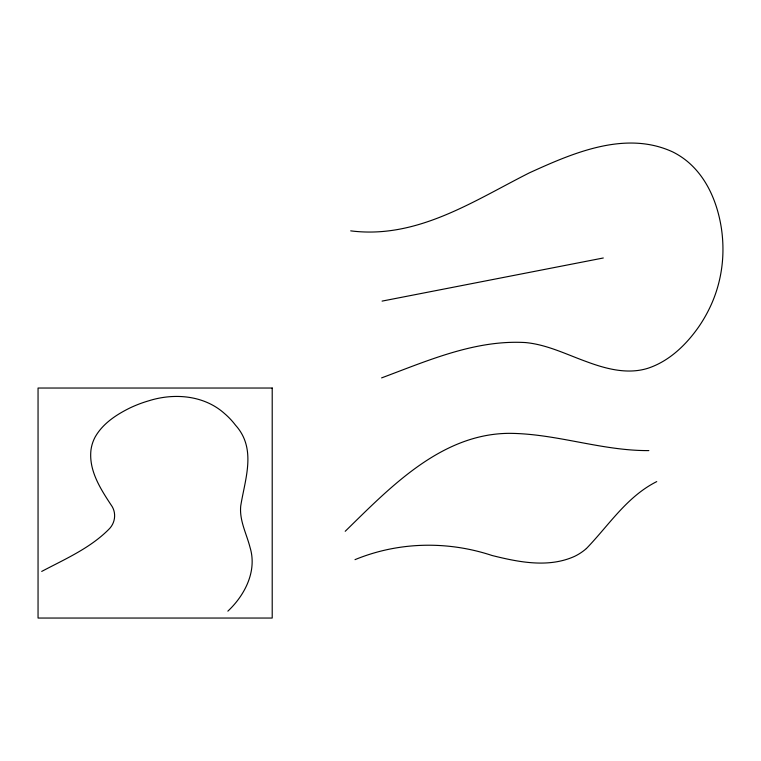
<?xml version="1.0" encoding="UTF-8"?>
<svg xmlns="http://www.w3.org/2000/svg" width="761" height="761" viewBox="0 0 761 761"><rect width="100%" height="100%" fill="white"/><g stroke="black" fill="none" stroke-linecap="round" stroke-linejoin="round"><path stroke-width="1.14" d="M227.862 611.15C244.871 595.207 257.285 571.035 250.055 547.482C246.593 533.803 239.325 520.638 240.704 506.113C244.975 479.011 256.914 448.847 235.51 425.19A74.816 74.816 0 0 0 224.381 413.423C203.986 395.187 174.117 392.781 148.842 400.781A125.118 125.118 0 0 0 129.96 407.944C116.319 414.669 102.716 423.563 95.077 437.147A37.869 37.869 0 0 0 90.987 449.837C88.609 470.222 100.271 488.514 110.992 504.8C116.671 512.315 115.529 522.969 108.737 529.418C89.95 548.301 64.923 559.135 41.703 571.425M345.209 531.292C390.222 487.287 441.047 433.979 508.748 433.342C556.063 433.437 601.475 450.921 648.857 450.598M586.389 548.548C608.876 525.299 626.845 496.572 656.743 481.599M381.603 377.894C427.663 360.714 475.368 339.568 525.623 342.574C546.864 344.59 566.174 354.293 585.98 361.456C605.48 368.733 627.188 374.716 647.782 368.314C669.09 361.323 685.975 345.009 698.627 326.983A142.259 142.259 0 0 0 709.785 307.729C718.403 289.855 722.836 270.06 722.95 250.226A142.906 142.906 0 0 0 721.438 228.604C717.623 203.425 707.264 177.941 687.259 161.332A76.471 76.471 0 0 0 672.924 152.019C625.656 130.036 573.109 152.913 529.361 172.861C473.256 201.161 416.942 239.296 350.707 230.859M355.007 559.649C398.526 541.708 447.516 540.71 492.044 555.492C518.726 562.16 548.538 568.182 574.679 556.32A52.728 52.728 0 0 0 586.389 548.548M382.079 301.109L603.292 257.989M272.21 388.034L38.05 388.034L38.05 618.046L272.21 618.046L272.21 388.034"/></g></svg>
